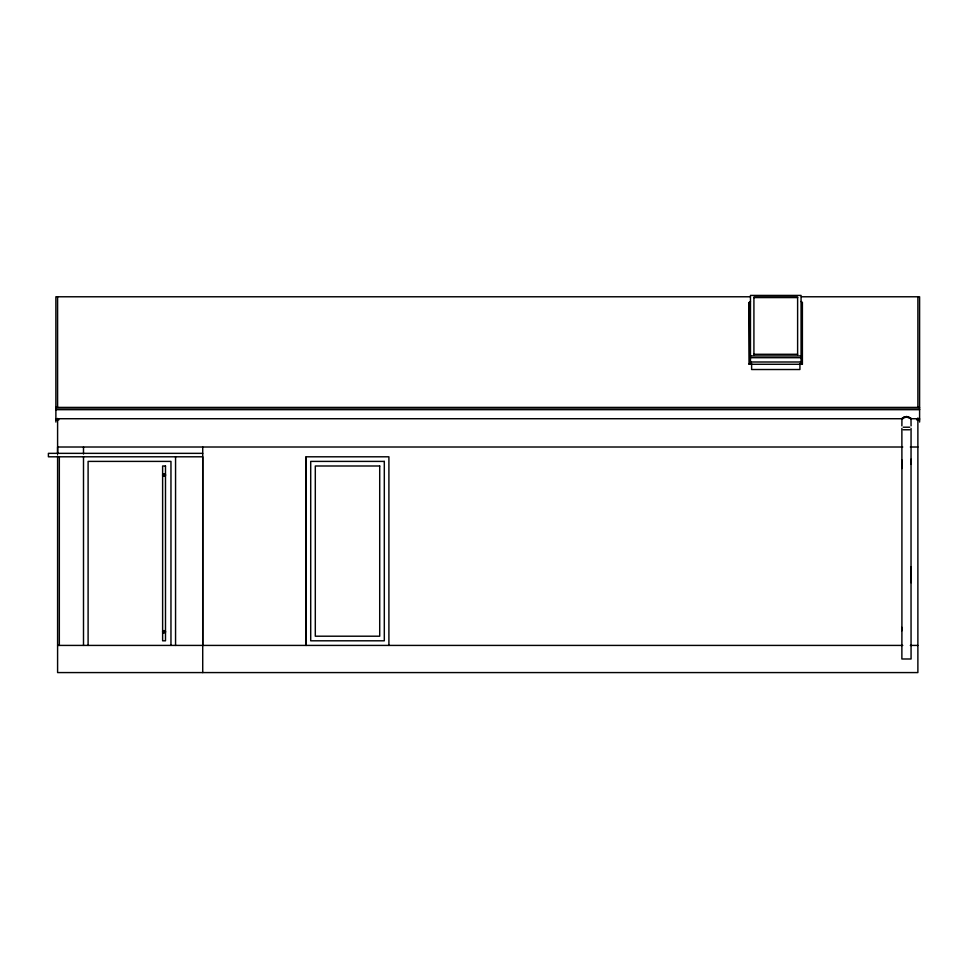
<?xml version="1.0" encoding="UTF-8"?>
<svg xmlns="http://www.w3.org/2000/svg" width="968" height="968" viewBox="0 0 968 968"><rect width="100%" height="100%" fill="white"/><g stroke="black" fill="none" stroke-linecap="round" stroke-linejoin="round"><path stroke-width="1.45" d="M57.596 454.004L57.596 447.01L902.757 447.01M83.502 454.004L83.502 447.01M202.723 645.414L202.723 456.799L48.4 456.799L48.4 453.351L202.723 453.351M306.106 456.799L306.106 645.414L306.106 456.799L388.906 456.799L388.906 645.414M901.91 460.03L901.91 630.725M901.91 627.385L901.874 658.99L911.07 658.99L911.021 567.03M911.033 582.688L911.033 459.255M911.033 464.386L911.07 428.413M901.874 425.872L901.946 418.672L906.471 416.942L910.997 418.684L911.07 425.872M162.684 474.635L163.241 473.872M165.431 475.482L164.875 476.244M162.684 631.33L163.241 630.567M165.431 632.177L164.875 632.939M800.5 361.887L802.387 364.283L801.068 361.996L801.068 295.421L750.466 295.421L750.466 361.996L749.147 364.283L751.047 361.887M801.915 303.02L802.387 302.512L801.068 301.484M802.387 302.512L802.387 364.283L749.147 364.283L749.147 302.512L750.466 301.484M902.091 418.212L904.862 416.833M903.519 417.329L906.774 416.615M909.726 427.215L903.217 427.215M909.726 429.768L903.217 429.768M750.055 296.777L55.878 296.777L55.878 422.06M801.468 296.777L919.6 296.777L919.6 422.06M753.915 297.575L797.62 297.575M753.915 354.288L797.62 354.288M750.466 355.934L801.068 355.934M751.047 357.688L800.5 357.688M750.466 361.996L801.068 361.996M55.878 407.407L919.6 407.407M55.878 409.125L919.6 409.125M55.878 409.67L919.6 409.67M55.878 418.721L902.987 418.721M910.537 418.721L919.6 418.721M55.878 419.797L58.903 419.797M916.575 419.797L919.6 419.797M910.319 447.01L917.882 447.01M57.596 645.414L902.769 645.414M910.319 645.414L917.882 645.414M906.471 416.47L909.424 417.329M906.968 416.651L910.852 418.309M910.053 417.704L910.852 418.212M164.875 473.872L165.431 474.635M163.241 476.244L162.684 475.482M164.875 630.567L165.431 631.33M163.241 632.939L162.684 632.177M749.147 302.512L749.619 364.343M901.874 428.413L901.91 468.5M917.882 296.777L917.882 407.407M917.882 417.946L917.882 672.578L57.596 672.578L57.596 456.025M799.919 363.581L799.919 369.522L751.616 369.522L751.616 363.581M797.62 354.796L797.62 297.079L753.915 297.079L753.915 354.796M202.723 447.01L202.723 672.578M175.559 456.799L175.559 645.414M170.961 645.414L170.961 461.397L88.1 461.397L88.1 645.414M83.502 456.799L83.502 645.414M59.326 456.799L59.326 645.414M57.596 296.777L57.596 407.407M57.596 418.43L57.596 453.786M165.068 630.737A1.44 1.44 0 0 1 165.068 632.769M163.035 632.769A1.44 1.44 0 0 1 163.035 630.737M165.068 474.042A1.44 1.44 0 0 1 165.068 476.075M163.035 476.075A1.44 1.44 0 0 1 163.035 474.042M384.308 461.397L310.704 461.397L310.704 640.804L384.308 640.804L384.308 461.397M165.492 465.995L162.624 465.995L162.624 640.804L165.492 640.804L165.492 465.995M379.71 465.995L315.302 465.995L315.302 636.206L379.71 636.206L379.71 465.995"/></g></svg>
